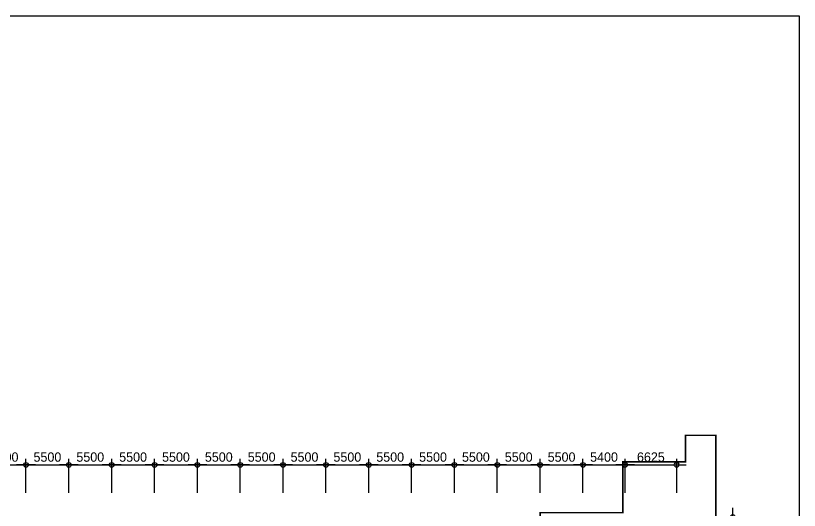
# Model space of a CAD drawing. Header units: millimetres. Extents: x -552870 to 1405794, y -1345622 to 197746.
# Drawn here: x 191406 to 292000, y -1017736 to -954254 of the extents above; entities that cross this region are included whole.
import ezdxf

# ---------------------------------------------------------------- set-up
doc = ezdxf.new("R2010")
doc.units = ezdxf.units.MM
doc.header["$LTSCALE"] = 1000
doc.header["$MEASUREMENT"] = 0
doc.header["$PDSIZE"] = -10
doc.layers.get('0').update_dxf_attribs({"linetype": 'CONTINUOUS'})
doc.layers.get('Defpoints').update_dxf_attribs({"color": 171, "linetype": 'CONTINUOUS'})
doc.layers.add('NDIM', color=7, linetype='CONTINUOUS')
doc.styles.add('CGS', font='cgse', dxfattribs={"bigfont": 'cgs'})
doc.dimstyles.new('NDIM 1200', dxfattribs={"dimscale": 500, "dimtxt": 3, "dimasz": 1, "dimexe": 2, "dimexo": 2, "dimgap": 1, "dimtad": 1, "dimdec": 0, "dimdsep": 46, "dimtxsty": 'CGS', "dimblk": 'DOT0', "dimcen": 1, "dimdle": 8, "dimclrd": 2, "dimclre": 2, "dimclrt": 2, "dimadec": 0, "dimazin": 0, "dimtfac": 1, "dimtdec": 0, "dimtix": 1, "dimtmove": 2, "dimatfit": 3, "dimldrblk": 'DOT0', "dimfxl": 1, "dimtolj": 1, "dimtzin": 0, "dimlwd": -1, "dimlwe": -1, "dimarcsym": 0})

# ---------------------------------------------------------------- blocks, each defined once
blk = doc.blocks.new('DOT0')
blk.add_line((-3, 0), (3, 0))
at = {"color": 6}
blk.add_circle((0, 0), 0.75, dxfattribs=at)
blk = doc.blocks.new('*D398')
at = {"layer": 'Defpoints', "color": 0, "ltscale": 0.4, "transparency": 16777216}
for p in [(192730, -1011909), (187230, -1016309), (192730, -1016309)]:
    blk.add_point(p, dxfattribs=at)
at = {"layer": 'NDIM', "ltscale": 0.4, "transparency": 16777216}
for p, q in [((187230, -1015509), (187230, -1011109)), ((187630, -1011909), (192330, -1011909)), ((192730, -1015509), (192730, -1011109))]:
    blk.add_line(p, q, dxfattribs=at)
at = {"layer": 'NDIM', "ltscale": 0.4, "transparency": 16777216, "xscale": 400, "yscale": 400, "zscale": 400, "rotation": 180}
blk.add_blockref('DOT0', (187230, -1011909), dxfattribs=at)
at = {"layer": 'NDIM', "ltscale": 0.4, "transparency": 16777216, "xscale": 400, "yscale": 400, "zscale": 400}
blk.add_blockref('DOT0', (192730, -1011909), dxfattribs=at)
at = {"layer": 'NDIM', "ltscale": 0.4, "transparency": 16777216, "insert": (189980, -1010909), "char_height": 1200, "attachment_point": 5, "style": 'CGS'}
blk.add_mtext('\\A1;5500', dxfattribs=at)
blk = doc.blocks.new('*D399')
at = {"layer": 'Defpoints', "color": 0, "ltscale": 0.4, "transparency": 16777216}
for p in [(198230, -1011909), (192730, -1016309), (198230, -1016309)]:
    blk.add_point(p, dxfattribs=at)
at = {"layer": 'NDIM', "ltscale": 0.4, "transparency": 16777216}
for p, q in [((192730, -1015509), (192730, -1011109)), ((193130, -1011909), (197830, -1011909)), ((198230, -1015509), (198230, -1011109))]:
    blk.add_line(p, q, dxfattribs=at)
at = {"layer": 'NDIM', "ltscale": 0.4, "transparency": 16777216, "xscale": 400, "yscale": 400, "zscale": 400, "rotation": 180}
blk.add_blockref('DOT0', (192730, -1011909), dxfattribs=at)
at = {"layer": 'NDIM', "ltscale": 0.4, "transparency": 16777216, "xscale": 400, "yscale": 400, "zscale": 400}
blk.add_blockref('DOT0', (198230, -1011909), dxfattribs=at)
at = {"layer": 'NDIM', "ltscale": 0.4, "transparency": 16777216, "insert": (195480, -1010909), "char_height": 1200, "attachment_point": 5, "style": 'CGS'}
blk.add_mtext('\\A1;5500', dxfattribs=at)
blk = doc.blocks.new('*D400')
at = {"layer": 'Defpoints', "color": 0, "ltscale": 0.4, "transparency": 16777216}
for p in [(203730, -1011909), (198230, -1016309), (203730, -1016309)]:
    blk.add_point(p, dxfattribs=at)
at = {"layer": 'NDIM', "ltscale": 0.4, "transparency": 16777216}
for p, q in [((198230, -1015509), (198230, -1011109)), ((198630, -1011909), (203330, -1011909)), ((203730, -1015509), (203730, -1011109))]:
    blk.add_line(p, q, dxfattribs=at)
at = {"layer": 'NDIM', "ltscale": 0.4, "transparency": 16777216, "xscale": 400, "yscale": 400, "zscale": 400, "rotation": 180}
blk.add_blockref('DOT0', (198230, -1011909), dxfattribs=at)
at = {"layer": 'NDIM', "ltscale": 0.4, "transparency": 16777216, "xscale": 400, "yscale": 400, "zscale": 400}
blk.add_blockref('DOT0', (203730, -1011909), dxfattribs=at)
at = {"layer": 'NDIM', "ltscale": 0.4, "transparency": 16777216, "insert": (200980, -1010909), "char_height": 1200, "attachment_point": 5, "style": 'CGS'}
blk.add_mtext('\\A1;5500', dxfattribs=at)
blk = doc.blocks.new('*D401')
at = {"layer": 'Defpoints', "color": 0, "ltscale": 0.4, "transparency": 16777216}
for p in [(209230, -1011909), (203730, -1016309), (209230, -1016309)]:
    blk.add_point(p, dxfattribs=at)
at = {"layer": 'NDIM', "ltscale": 0.4, "transparency": 16777216}
for p, q in [((203730, -1015509), (203730, -1011109)), ((204130, -1011909), (208830, -1011909)), ((209230, -1015509), (209230, -1011109))]:
    blk.add_line(p, q, dxfattribs=at)
at = {"layer": 'NDIM', "ltscale": 0.4, "transparency": 16777216, "xscale": 400, "yscale": 400, "zscale": 400, "rotation": 180}
blk.add_blockref('DOT0', (203730, -1011909), dxfattribs=at)
at = {"layer": 'NDIM', "ltscale": 0.4, "transparency": 16777216, "xscale": 400, "yscale": 400, "zscale": 400}
blk.add_blockref('DOT0', (209230, -1011909), dxfattribs=at)
at = {"layer": 'NDIM', "ltscale": 0.4, "transparency": 16777216, "insert": (206480, -1010909), "char_height": 1200, "attachment_point": 5, "style": 'CGS'}
blk.add_mtext('\\A1;5500', dxfattribs=at)
blk = doc.blocks.new('*D402')
at = {"layer": 'Defpoints', "color": 0, "ltscale": 0.4, "transparency": 16777216}
for p in [(214730, -1011909), (209230, -1016309), (214730, -1016309)]:
    blk.add_point(p, dxfattribs=at)
at = {"layer": 'NDIM', "ltscale": 0.4, "transparency": 16777216}
for p, q in [((209230, -1015509), (209230, -1011109)), ((209630, -1011909), (214330, -1011909)), ((214730, -1015509), (214730, -1011109))]:
    blk.add_line(p, q, dxfattribs=at)
at = {"layer": 'NDIM', "ltscale": 0.4, "transparency": 16777216, "xscale": 400, "yscale": 400, "zscale": 400, "rotation": 180}
blk.add_blockref('DOT0', (209230, -1011909), dxfattribs=at)
at = {"layer": 'NDIM', "ltscale": 0.4, "transparency": 16777216, "xscale": 400, "yscale": 400, "zscale": 400}
blk.add_blockref('DOT0', (214730, -1011909), dxfattribs=at)
at = {"layer": 'NDIM', "ltscale": 0.4, "transparency": 16777216, "insert": (211980, -1010909), "char_height": 1200, "attachment_point": 5, "style": 'CGS'}
blk.add_mtext('\\A1;5500', dxfattribs=at)
blk = doc.blocks.new('*D403')
at = {"layer": 'Defpoints', "color": 0, "ltscale": 0.4, "transparency": 16777216}
for p in [(220230, -1011909), (214730, -1016309), (220230, -1016309)]:
    blk.add_point(p, dxfattribs=at)
at = {"layer": 'NDIM', "ltscale": 0.4, "transparency": 16777216}
for p, q in [((214730, -1015509), (214730, -1011109)), ((215130, -1011909), (219830, -1011909)), ((220230, -1015509), (220230, -1011109))]:
    blk.add_line(p, q, dxfattribs=at)
at = {"layer": 'NDIM', "ltscale": 0.4, "transparency": 16777216, "xscale": 400, "yscale": 400, "zscale": 400, "rotation": 180}
blk.add_blockref('DOT0', (214730, -1011909), dxfattribs=at)
at = {"layer": 'NDIM', "ltscale": 0.4, "transparency": 16777216, "xscale": 400, "yscale": 400, "zscale": 400}
blk.add_blockref('DOT0', (220230, -1011909), dxfattribs=at)
at = {"layer": 'NDIM', "ltscale": 0.4, "transparency": 16777216, "insert": (217480, -1010909), "char_height": 1200, "attachment_point": 5, "style": 'CGS'}
blk.add_mtext('\\A1;5500', dxfattribs=at)
blk = doc.blocks.new('*D404')
at = {"layer": 'Defpoints', "color": 0, "ltscale": 0.4, "transparency": 16777216}
for p in [(225730, -1011909), (220230, -1016309), (225730, -1016309)]:
    blk.add_point(p, dxfattribs=at)
at = {"layer": 'NDIM', "ltscale": 0.4, "transparency": 16777216}
for p, q in [((220230, -1015509), (220230, -1011109)), ((220630, -1011909), (225330, -1011909)), ((225730, -1015509), (225730, -1011109))]:
    blk.add_line(p, q, dxfattribs=at)
at = {"layer": 'NDIM', "ltscale": 0.4, "transparency": 16777216, "xscale": 400, "yscale": 400, "zscale": 400, "rotation": 180}
blk.add_blockref('DOT0', (220230, -1011909), dxfattribs=at)
at = {"layer": 'NDIM', "ltscale": 0.4, "transparency": 16777216, "xscale": 400, "yscale": 400, "zscale": 400}
blk.add_blockref('DOT0', (225730, -1011909), dxfattribs=at)
at = {"layer": 'NDIM', "ltscale": 0.4, "transparency": 16777216, "insert": (222980, -1010909), "char_height": 1200, "attachment_point": 5, "style": 'CGS'}
blk.add_mtext('\\A1;5500', dxfattribs=at)
blk = doc.blocks.new('*D405')
at = {"layer": 'Defpoints', "color": 0, "ltscale": 0.4, "transparency": 16777216}
for p in [(231230, -1011909), (225730, -1016309), (231230, -1016309)]:
    blk.add_point(p, dxfattribs=at)
at = {"layer": 'NDIM', "ltscale": 0.4, "transparency": 16777216}
for p, q in [((225730, -1015509), (225730, -1011109)), ((226130, -1011909), (230830, -1011909)), ((231230, -1015509), (231230, -1011109))]:
    blk.add_line(p, q, dxfattribs=at)
at = {"layer": 'NDIM', "ltscale": 0.4, "transparency": 16777216, "xscale": 400, "yscale": 400, "zscale": 400, "rotation": 180}
blk.add_blockref('DOT0', (225730, -1011909), dxfattribs=at)
at = {"layer": 'NDIM', "ltscale": 0.4, "transparency": 16777216, "xscale": 400, "yscale": 400, "zscale": 400}
blk.add_blockref('DOT0', (231230, -1011909), dxfattribs=at)
at = {"layer": 'NDIM', "ltscale": 0.4, "transparency": 16777216, "insert": (228480, -1010909), "char_height": 1200, "attachment_point": 5, "style": 'CGS'}
blk.add_mtext('\\A1;5500', dxfattribs=at)
blk = doc.blocks.new('*D406')
at = {"layer": 'Defpoints', "color": 0, "ltscale": 0.4, "transparency": 16777216}
for p in [(236730, -1011909), (231230, -1016309), (236730, -1016309)]:
    blk.add_point(p, dxfattribs=at)
at = {"layer": 'NDIM', "ltscale": 0.4, "transparency": 16777216}
for p, q in [((231230, -1015509), (231230, -1011109)), ((231630, -1011909), (236330, -1011909)), ((236730, -1015509), (236730, -1011109))]:
    blk.add_line(p, q, dxfattribs=at)
at = {"layer": 'NDIM', "ltscale": 0.4, "transparency": 16777216, "xscale": 400, "yscale": 400, "zscale": 400, "rotation": 180}
blk.add_blockref('DOT0', (231230, -1011909), dxfattribs=at)
at = {"layer": 'NDIM', "ltscale": 0.4, "transparency": 16777216, "xscale": 400, "yscale": 400, "zscale": 400}
blk.add_blockref('DOT0', (236730, -1011909), dxfattribs=at)
at = {"layer": 'NDIM', "ltscale": 0.4, "transparency": 16777216, "insert": (233980, -1010909), "char_height": 1200, "attachment_point": 5, "style": 'CGS'}
blk.add_mtext('\\A1;5500', dxfattribs=at)
blk = doc.blocks.new('*D407')
at = {"layer": 'Defpoints', "color": 0, "ltscale": 0.4, "transparency": 16777216}
for p in [(242230, -1011909), (236730, -1016309), (242230, -1016309)]:
    blk.add_point(p, dxfattribs=at)
at = {"layer": 'NDIM', "ltscale": 0.4, "transparency": 16777216}
for p, q in [((236730, -1015509), (236730, -1011109)), ((237130, -1011909), (241830, -1011909)), ((242230, -1015509), (242230, -1011109))]:
    blk.add_line(p, q, dxfattribs=at)
at = {"layer": 'NDIM', "ltscale": 0.4, "transparency": 16777216, "xscale": 400, "yscale": 400, "zscale": 400, "rotation": 180}
blk.add_blockref('DOT0', (236730, -1011909), dxfattribs=at)
at = {"layer": 'NDIM', "ltscale": 0.4, "transparency": 16777216, "xscale": 400, "yscale": 400, "zscale": 400}
blk.add_blockref('DOT0', (242230, -1011909), dxfattribs=at)
at = {"layer": 'NDIM', "ltscale": 0.4, "transparency": 16777216, "insert": (239480, -1010909), "char_height": 1200, "attachment_point": 5, "style": 'CGS'}
blk.add_mtext('\\A1;5500', dxfattribs=at)
blk = doc.blocks.new('*D408')
at = {"layer": 'Defpoints', "color": 0, "ltscale": 0.4, "transparency": 16777216}
for p in [(247730, -1011909), (242230, -1016309), (247730, -1016309)]:
    blk.add_point(p, dxfattribs=at)
at = {"layer": 'NDIM', "ltscale": 0.4, "transparency": 16777216}
for p, q in [((242230, -1015509), (242230, -1011109)), ((242630, -1011909), (247330, -1011909)), ((247730, -1015509), (247730, -1011109))]:
    blk.add_line(p, q, dxfattribs=at)
at = {"layer": 'NDIM', "ltscale": 0.4, "transparency": 16777216, "xscale": 400, "yscale": 400, "zscale": 400, "rotation": 180}
blk.add_blockref('DOT0', (242230, -1011909), dxfattribs=at)
at = {"layer": 'NDIM', "ltscale": 0.4, "transparency": 16777216, "xscale": 400, "yscale": 400, "zscale": 400}
blk.add_blockref('DOT0', (247730, -1011909), dxfattribs=at)
at = {"layer": 'NDIM', "ltscale": 0.4, "transparency": 16777216, "insert": (244980, -1010909), "char_height": 1200, "attachment_point": 5, "style": 'CGS'}
blk.add_mtext('\\A1;5500', dxfattribs=at)
blk = doc.blocks.new('*D360')
at = {"layer": 'Defpoints', "color": 0, "ltscale": 0.4, "transparency": 16777216}
for p in [(253230, -1011909), (247730, -1016309), (253230, -1016309)]:
    blk.add_point(p, dxfattribs=at)
at = {"layer": 'NDIM', "ltscale": 0.4, "transparency": 16777216}
for p, q in [((247730, -1015509), (247730, -1011109)), ((248130, -1011909), (252830, -1011909)), ((253230, -1015509), (253230, -1011109))]:
    blk.add_line(p, q, dxfattribs=at)
at = {"layer": 'NDIM', "ltscale": 0.4, "transparency": 16777216, "xscale": 400, "yscale": 400, "zscale": 400, "rotation": 180}
blk.add_blockref('DOT0', (247730, -1011909), dxfattribs=at)
at = {"layer": 'NDIM', "ltscale": 0.4, "transparency": 16777216, "xscale": 400, "yscale": 400, "zscale": 400}
blk.add_blockref('DOT0', (253230, -1011909), dxfattribs=at)
at = {"layer": 'NDIM', "ltscale": 0.4, "transparency": 16777216, "insert": (250480, -1010909), "char_height": 1200, "attachment_point": 5, "style": 'CGS'}
blk.add_mtext('\\A1;5500', dxfattribs=at)
blk = doc.blocks.new('*D361')
at = {"layer": 'Defpoints', "color": 0, "ltscale": 0.4, "transparency": 16777216}
for p in [(258730, -1011909), (253230, -1016309), (258730, -1016309)]:
    blk.add_point(p, dxfattribs=at)
at = {"layer": 'NDIM', "ltscale": 0.4, "transparency": 16777216}
for p, q in [((253230, -1015509), (253230, -1011109)), ((253630, -1011909), (258330, -1011909)), ((258730, -1015509), (258730, -1011109))]:
    blk.add_line(p, q, dxfattribs=at)
at = {"layer": 'NDIM', "ltscale": 0.4, "transparency": 16777216, "xscale": 400, "yscale": 400, "zscale": 400, "rotation": 180}
blk.add_blockref('DOT0', (253230, -1011909), dxfattribs=at)
at = {"layer": 'NDIM', "ltscale": 0.4, "transparency": 16777216, "xscale": 400, "yscale": 400, "zscale": 400}
blk.add_blockref('DOT0', (258730, -1011909), dxfattribs=at)
at = {"layer": 'NDIM', "ltscale": 0.4, "transparency": 16777216, "insert": (255980, -1010909), "char_height": 1200, "attachment_point": 5, "style": 'CGS'}
blk.add_mtext('\\A1;5500', dxfattribs=at)
blk = doc.blocks.new('*D362')
at = {"layer": 'Defpoints', "color": 0, "ltscale": 0.4, "transparency": 16777216}
for p in [(264230, -1011909), (258730, -1016309), (264230, -1016309)]:
    blk.add_point(p, dxfattribs=at)
at = {"layer": 'NDIM', "ltscale": 0.4, "transparency": 16777216}
for p, q in [((258730, -1015509), (258730, -1011109)), ((259130, -1011909), (263830, -1011909)), ((264230, -1015509), (264230, -1011109))]:
    blk.add_line(p, q, dxfattribs=at)
at = {"layer": 'NDIM', "ltscale": 0.4, "transparency": 16777216, "xscale": 400, "yscale": 400, "zscale": 400, "rotation": 180}
blk.add_blockref('DOT0', (258730, -1011909), dxfattribs=at)
at = {"layer": 'NDIM', "ltscale": 0.4, "transparency": 16777216, "xscale": 400, "yscale": 400, "zscale": 400}
blk.add_blockref('DOT0', (264230, -1011909), dxfattribs=at)
at = {"layer": 'NDIM', "ltscale": 0.4, "transparency": 16777216, "insert": (261480, -1010909), "char_height": 1200, "attachment_point": 5, "style": 'CGS'}
blk.add_mtext('\\A1;5500', dxfattribs=at)
blk = doc.blocks.new('*D363')
at = {"layer": 'Defpoints', "color": 0, "ltscale": 0.4, "transparency": 16777216}
for p in [(269630, -1011909), (264230, -1016309), (269630, -1016309)]:
    blk.add_point(p, dxfattribs=at)
at = {"layer": 'NDIM', "ltscale": 0.4, "transparency": 16777216}
for p, q in [((264230, -1015509), (264230, -1011109)), ((264630, -1011909), (269230, -1011909)), ((269630, -1015509), (269630, -1011109))]:
    blk.add_line(p, q, dxfattribs=at)
at = {"layer": 'NDIM', "ltscale": 0.4, "transparency": 16777216, "xscale": 400, "yscale": 400, "zscale": 400, "rotation": 180}
blk.add_blockref('DOT0', (264230, -1011909), dxfattribs=at)
at = {"layer": 'NDIM', "ltscale": 0.4, "transparency": 16777216, "xscale": 400, "yscale": 400, "zscale": 400}
blk.add_blockref('DOT0', (269630, -1011909), dxfattribs=at)
at = {"layer": 'NDIM', "ltscale": 0.4, "transparency": 16777216, "insert": (266930, -1010909), "char_height": 1200, "attachment_point": 5, "style": 'CGS'}
blk.add_mtext('\\A1;5400', dxfattribs=at)
blk = doc.blocks.new('*D364')
at = {"layer": 'Defpoints', "color": 0, "ltscale": 0.4, "transparency": 16777216}
for p in [(276255, -1011909), (269630, -1016309), (276255, -1016309)]:
    blk.add_point(p, dxfattribs=at)
at = {"layer": 'NDIM', "ltscale": 0.4, "transparency": 16777216}
for p, q in [((269630, -1015509), (269630, -1011109)), ((270030, -1011909), (275855, -1011909)), ((276255, -1015509), (276255, -1011109))]:
    blk.add_line(p, q, dxfattribs=at)
at = {"layer": 'NDIM', "ltscale": 0.4, "transparency": 16777216, "xscale": 400, "yscale": 400, "zscale": 400, "rotation": 180}
blk.add_blockref('DOT0', (269630, -1011909), dxfattribs=at)
at = {"layer": 'NDIM', "ltscale": 0.4, "transparency": 16777216, "xscale": 400, "yscale": 400, "zscale": 400}
blk.add_blockref('DOT0', (276255, -1011909), dxfattribs=at)
at = {"layer": 'NDIM', "ltscale": 0.4, "transparency": 16777216, "insert": (272943, -1010909), "char_height": 1200, "attachment_point": 5, "style": 'CGS'}
blk.add_mtext('\\A1;6625', dxfattribs=at)
blk = doc.blocks.new('*D409')
at = {"layer": 'Defpoints', "color": 0, "ltscale": 0.4, "transparency": 16777216}
for p in [(279055, -1018609), (279055, -1024109), (283455, -1024109)]:
    blk.add_point(p, dxfattribs=at)
at = {"layer": 'NDIM', "ltscale": 0.4, "transparency": 16777216}
for p, q in [((279855, -1018609), (284255, -1018609)), ((283455, -1019009), (283455, -1023709)), ((279855, -1024109), (284255, -1024109))]:
    blk.add_line(p, q, dxfattribs=at)
at = {"layer": 'NDIM', "ltscale": 0.4, "transparency": 16777216, "xscale": 400, "yscale": 400, "zscale": 400}
for p, rotation in [((283455, -1018609), 90), ((283455, -1024109), 270)]:
    blk.add_blockref('DOT0', p, dxfattribs=dict(at, rotation=rotation))
at = {"layer": 'NDIM', "ltscale": 0.4, "transparency": 16777216, "insert": (282455, -1021359), "char_height": 1200, "attachment_point": 5, "rotation": 90, "style": 'CGS'}
blk.add_mtext('\\A1;5500', dxfattribs=at)

msp = doc.modelspace()

# ---------------------------------------------------------------- linework, layer by layer
at = {"color": 2, "ltscale": 10000, "const_width": 200}
msp.add_lwpolyline([(281280.1, -1087806.6), (281280.1, -1008109.5), (277395.1, -1008109.5), (277395.1, -1011524.5), (269355.1, -1011524.5), (269355.1, -1018034.5), (258730.1, -1018034.5), (258730.1, -1096809.5), (269080.1, -1096809.5), (269080.1, -1087809.5), (281280.1, -1087806.6)], dxfattribs=at)
at = {"layer": 'Defpoints', "ltscale": 10000}
msp.add_lwpolyline([(292000, -1115221.9), (8000, -1115221.9), (8000, -954254.1), (292000, -954254.1)], close=True, dxfattribs=at)

# ---------------------------------------------------------------- dimensions: what is measured, and where the dimension line sits
at = {"layer": 'NDIM', "ltscale": 0.4}
for base, p1, p2, picture, middle in [((192730.1, -1011909.5), (187230.1, -1016309.5), (192730.1, -1016309.5), '*D398', (189980.1, -1010909.5)), ((198230.1, -1011909.5), (192730.1, -1016309.5), (198230.1, -1016309.5), '*D399', (195480.1, -1010909.5)), ((203730.1, -1011909.5), (198230.1, -1016309.5), (203730.1, -1016309.5), '*D400', (200980.1, -1010909.5)), ((209230.1, -1011909.5), (203730.1, -1016309.5), (209230.1, -1016309.5), '*D401', (206480.1, -1010909.5)), ((214730.1, -1011909.5), (209230.1, -1016309.5), (214730.1, -1016309.5), '*D402', (211980.1, -1010909.5)), ((220230.1, -1011909.5), (214730.1, -1016309.5), (220230.1, -1016309.5), '*D403', (217480.1, -1010909.5)), ((225730.1, -1011909.5), (220230.1, -1016309.5), (225730.1, -1016309.5), '*D404', (222980.1, -1010909.5)), ((231230.1, -1011909.5), (225730.1, -1016309.5), (231230.1, -1016309.5), '*D405', (228480.1, -1010909.5)), ((236730.1, -1011909.5), (231230.1, -1016309.5), (236730.1, -1016309.5), '*D406', (233980.1, -1010909.5)), ((242230.1, -1011909.5), (236730.1, -1016309.5), (242230.1, -1016309.5), '*D407', (239480.1, -1010909.5)), ((247730.1, -1011909.5), (242230.1, -1016309.5), (247730.1, -1016309.5), '*D408', (244980.1, -1010909.5)), ((253230.1, -1011909.5), (247730.1, -1016309.5), (253230.1, -1016309.5), '*D360', (250480.1, -1010909.5)), ((258730.1, -1011909.5), (253230.1, -1016309.5), (258730.1, -1016309.5), '*D361', (255980.1, -1010909.5)), ((264230.1, -1011909.5), (258730.1, -1016309.5), (264230.1, -1016309.5), '*D362', (261480.1, -1010909.5)), ((269630.1, -1011909.5), (264230.1, -1016309.5), (269630.1, -1016309.5), '*D363', (266930.1, -1010909.5)), ((276255.1, -1011909.5), (269630.1, -1016309.5), (276255.1, -1016309.5), '*D364', (272942.6, -1010909.5))]:
    dim = msp.add_linear_dim(base=base, p1=p1, p2=p2, dimstyle='NDIM 1200', override={"dimscale": 400, "dimclrd": 256, "dimclre": 256, "dimclrt": 256}, dxfattribs=at)
    dim.commit()
    dim.dimension.update_dxf_attribs({"geometry": picture, "text_midpoint": middle})
dim = msp.add_linear_dim(base=(283455.1, -1024109.5), p1=(279055.1, -1018609.5), p2=(279055.1, -1024109.5), angle=270, dimstyle='NDIM 1200', override={"dimscale": 400, "dimclrd": 256, "dimclre": 256, "dimclrt": 256}, dxfattribs=at)
dim.commit()
dim.dimension.update_dxf_attribs({"geometry": '*D409', "text_midpoint": (282455.1, -1021359.5)})

doc.saveas('drawing.dxf')
